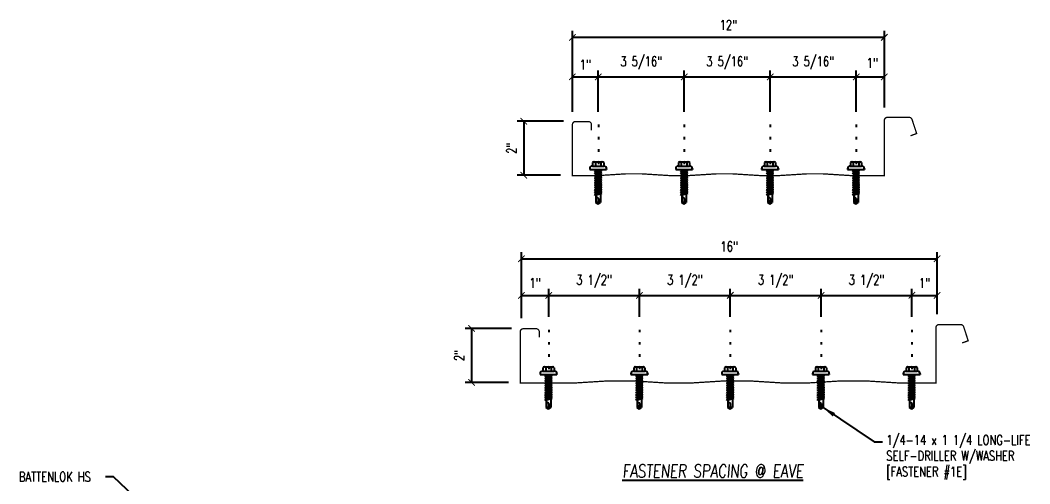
# Model space of a CAD drawing. Header units: inches. Extents: x -15.7 to 25.7, y 5.4 to 58.3.
# Drawn here: x -15.55 to 23.37, y 40.41 to 58.28 of the extents above; entities that cross this region are included whole.
import ezdxf

# ---------------------------------------------------------------- set-up
doc = ezdxf.new("R2010")
doc.units = ezdxf.units.IN
doc.header["$MEASUREMENT"] = 0
doc.linetypes.add('DOT2', pattern=[0.125, 0, -0.125])
for name, color, linetype in [('DIM', 2, 'Continuous'), ('FASTENER', 9, 'Continuous'), ('LABEL', 6, 'Continuous'), ('PANEL', 11, 'Continuous'), ('TEXT', 2, 'Continuous')]:
    doc.layers.add(name, color=color, linetype=linetype)
doc.styles.add('ROMAND', font='romand', dxfattribs={"height": 0.075})
doc.styles.add('TEXT', font='SIMPLEX', dxfattribs={"width": 0.75, "height": 6})
doc.styles.add('TEXT1', font='ROMANS.shx', dxfattribs={"width": 0.75, "height": 0.375})
doc.dimstyles.new('DETAIL', dxfattribs={"dimscale": 4, "dimtxt": 0.375, "dimasz": 0.0625, "dimexe": 0.0625, "dimexo": 0.125, "dimgap": 0.0625, "dimtad": 1, "dimdec": 4, "dimzin": 3, "dimdsep": 46, "dimlunit": 4, "dimtxsty": 'TEXT1', "dimblk": 'ARCHTICK', "dimcen": 0.0625, "dimclrd": 7, "dimclre": 7, "dimclrt": 2, "dimadec": 0, "dimazin": 0, "dimtfac": 0.59375, "dimtdec": 4, "dimtmove": 0, "dimatfit": 3, "dimfxl": 0, "dimfrac": 2, "dimtolj": 1, "dimtzin": 3, "dimarcsym": 0})
doc.dimstyles.new('DETAIL$7', dxfattribs={"dimscale": 4, "dimtxt": 6, "dimasz": 0.125, "dimexe": 0.0625, "dimexo": 0.125, "dimgap": 0.0625, "dimtad": 1, "dimdec": 5, "dimzin": 3, "dimdsep": 46, "dimlunit": 4, "dimtxsty": 'TEXT', "dimblk": 'ARCHTICK', "dimcen": 0.0625, "dimclrd": 7, "dimclre": 7, "dimclrt": 2, "dimadec": 0, "dimazin": 0, "dimtfac": 0.666667, "dimtdec": 5, "dimtmove": 0, "dimatfit": 3, "dimfxl": 0, "dimfrac": 2, "dimtolj": 1, "dimtzin": 3, "dimarcsym": 0})

# ---------------------------------------------------------------- blocks, each defined once
blk = doc.blocks.new('_ArchTick')
at = {"color": 0, "linetype": 'ByBlock', "const_width": 0.15}
blk.add_lwpolyline([(-0.5, -0.5), (0.5, 0.5)], dxfattribs=at)
blk = doc.blocks.new('*D27')
at = {"layer": 'DEFPOINTS', "color": 0}
for p in [(4.826, 47.674), (4.826, 46.351), (3.772, 46.301)]:
    blk.add_point(p, dxfattribs=at)
at = {"layer": 'DIM', "color": 7, "lineweight": -2}
for p, q in [((3.772, 46.801), (3.772, 47.924)), ((4.826, 46.851), (4.826, 47.924)), ((3.772, 47.674), (4.826, 47.674))]:
    blk.add_line(p, q, dxfattribs=at)
at = {"layer": 'DIM', "color": 7, "lineweight": -2, "xscale": 0.25, "yscale": 0.25, "zscale": 0.25, "rotation": 180}
blk.add_blockref('_ArchTick', (3.772, 47.674), dxfattribs=at)
at = {"layer": 'DIM', "color": 7, "lineweight": -2, "xscale": 0.25, "yscale": 0.25, "zscale": 0.25}
blk.add_blockref('_ArchTick', (4.826, 47.674), dxfattribs=at)
at = {"layer": 'DIM', "color": 2, "insert": (4.299, 48.147), "char_height": 0.375, "attachment_point": 5, "style": 'TEXT1'}
blk.add_mtext('\\A1;1"', dxfattribs=at)
blk = doc.blocks.new('*D28')
at = {"layer": 'DEFPOINTS', "color": 0}
for p in [(3.89, 46.403), (1.852, 44.316), (3.771, 44.316)]:
    blk.add_point(p, dxfattribs=at)
at = {"layer": 'DIM', "color": 7, "lineweight": -2}
for p, q in [((3.39, 46.403), (1.602, 46.403)), ((1.852, 46.403), (1.852, 44.316)), ((3.271, 44.316), (1.602, 44.316))]:
    blk.add_line(p, q, dxfattribs=at)
at = {"layer": 'DIM', "color": 7, "lineweight": -2, "xscale": 0.25, "yscale": 0.25, "zscale": 0.25}
for p, rotation in [((1.852, 46.403), 90), ((1.852, 44.316), 270)]:
    blk.add_blockref('_ArchTick', p, dxfattribs=dict(at, rotation=rotation))
at = {"layer": 'DIM', "color": 2, "insert": (1.379, 45.36), "char_height": 0.375, "attachment_point": 5, "rotation": 90, "style": 'TEXT1'}
blk.add_mtext('\\A1;2"', dxfattribs=at)
blk = doc.blocks.new('*D29')
at = {"layer": 'DEFPOINTS', "color": 0}
for p in [(19.795, 47.674), (18.826, 46.351), (19.795, 46.445)]:
    blk.add_point(p, dxfattribs=at)
at = {"layer": 'DIM', "color": 7, "lineweight": -2}
for p, q in [((18.826, 46.851), (18.826, 47.924)), ((19.795, 46.945), (19.795, 47.924)), ((18.826, 47.674), (19.795, 47.674))]:
    blk.add_line(p, q, dxfattribs=at)
at = {"layer": 'DIM', "color": 7, "lineweight": -2, "xscale": 0.25, "yscale": 0.25, "zscale": 0.25, "rotation": 180}
blk.add_blockref('_ArchTick', (18.826, 47.674), dxfattribs=at)
at = {"layer": 'DIM', "color": 7, "lineweight": -2, "xscale": 0.25, "yscale": 0.25, "zscale": 0.25}
blk.add_blockref('_ArchTick', (19.795, 47.674), dxfattribs=at)
at = {"layer": 'DIM', "color": 2, "insert": (19.311, 48.147), "char_height": 0.375, "attachment_point": 5, "style": 'TEXT1'}
blk.add_mtext('\\A1;1"', dxfattribs=at)
blk = doc.blocks.new('FD-F1e')
at = {"layer": 'TEXT', "style": 'TEXT1', "width": 0.75}
for s, p in [('1/4-14 x 1 1/4 LONG-LIFE', (0.0047, -0.0408)), ('SELF-DRILLER W/WASHER', (0.0047, -0.1926)), ('[FASTENER #1E]', (0.0047, -0.3444))]:
    blk.add_text(s, height=0.09375, dxfattribs=at).set_placement(p)
blk.add_attdef('(QUANTITY)', (0.9263, -0.3444), '', height=0.0938, dxfattribs=at)
at = {"layer": 'TEXT', "style": 'TEXT1', "flags": 1}
for tag, p in [('Color', (0.0245, -0.5337)), ('Calc', (0.0245, -0.5337)), ('Opt1', (0.0245, -0.5337)), ('Opt2', (0.0245, -0.5337)), ('Opt3', (0.0245, -0.5337)), ('Description', (0.0245, -0.5337)), ('Multiple', (0.0245, -0.5337)), ('Part', (0.0245, -0.5337)), ('Spare1', (0.0245, -0.7212)), ('Spare2', (0.0245, -0.7212)), ('Spare3', (0.0245, -0.7212)), ('Spare4', (0.0245, -0.7212)), ('Spare5', (0.0245, -0.7212)), ('Spare6', (0.0245, -0.7212)), ('Spare7', (0.0245, -0.7212)), ('Spare8', (0.0245, -0.7212)), ('Spare9', (0.0245, -0.7212)), ('Spare10', (0.0245, -0.7212))]:
    blk.add_attdef(tag, p, '', height=0.0938, dxfattribs=at)
blk = doc.blocks.new('*D34')
at = {"color": 7, "lineweight": -2}
for p, q in [((4.826, 46.851), (4.826, 47.924)), ((8.326, 46.851), (8.326, 47.924)), ((4.826, 47.674), (8.326, 47.674))]:
    blk.add_line(p, q, dxfattribs=at)
at = {"layer": 'DEFPOINTS', "color": 0}
for p in [(8.326, 47.674), (4.826, 46.351), (8.326, 46.351)]:
    blk.add_point(p, dxfattribs=at)
at = {"color": 7, "lineweight": -2, "xscale": 0.25, "yscale": 0.25, "zscale": 0.25, "rotation": 180}
blk.add_blockref('_ArchTick', (4.826, 47.674), dxfattribs=at)
at = {"color": 7, "lineweight": -2, "xscale": 0.25, "yscale": 0.25, "zscale": 0.25}
blk.add_blockref('_ArchTick', (8.326, 47.674), dxfattribs=at)
at = {"color": 2, "insert": (6.576, 48.21), "char_height": 0.375, "attachment_point": 5, "style": 'TEXT1'}
blk.add_mtext('\\A1;3 1/2"', dxfattribs=at)
blk = doc.blocks.new('*D35')
at = {"color": 7, "lineweight": -2}
for p, q in [((8.326, 46.851), (8.326, 47.924)), ((11.826, 46.851), (11.826, 47.924)), ((8.326, 47.674), (11.826, 47.674))]:
    blk.add_line(p, q, dxfattribs=at)
at = {"layer": 'DEFPOINTS', "color": 0}
for p in [(11.826, 47.674), (8.326, 46.351), (11.826, 46.351)]:
    blk.add_point(p, dxfattribs=at)
at = {"color": 7, "lineweight": -2, "xscale": 0.25, "yscale": 0.25, "zscale": 0.25, "rotation": 180}
blk.add_blockref('_ArchTick', (8.326, 47.674), dxfattribs=at)
at = {"color": 7, "lineweight": -2, "xscale": 0.25, "yscale": 0.25, "zscale": 0.25}
blk.add_blockref('_ArchTick', (11.826, 47.674), dxfattribs=at)
at = {"color": 2, "insert": (10.076, 48.21), "char_height": 0.375, "attachment_point": 5, "style": 'TEXT1'}
blk.add_mtext('\\A1;3 1/2"', dxfattribs=at)
blk = doc.blocks.new('*D36')
at = {"color": 7, "lineweight": -2}
for p, q in [((11.826, 46.851), (11.826, 47.924)), ((15.326, 46.851), (15.326, 47.924)), ((11.826, 47.674), (15.326, 47.674))]:
    blk.add_line(p, q, dxfattribs=at)
at = {"layer": 'DEFPOINTS', "color": 0}
for p in [(15.326, 47.674), (11.826, 46.351), (15.326, 46.351)]:
    blk.add_point(p, dxfattribs=at)
at = {"color": 7, "lineweight": -2, "xscale": 0.25, "yscale": 0.25, "zscale": 0.25, "rotation": 180}
blk.add_blockref('_ArchTick', (11.826, 47.674), dxfattribs=at)
at = {"color": 7, "lineweight": -2, "xscale": 0.25, "yscale": 0.25, "zscale": 0.25}
blk.add_blockref('_ArchTick', (15.326, 47.674), dxfattribs=at)
at = {"color": 2, "insert": (13.576, 48.21), "char_height": 0.375, "attachment_point": 5, "style": 'TEXT1'}
blk.add_mtext('\\A1;3 1/2"', dxfattribs=at)
blk = doc.blocks.new('*D37')
at = {"color": 7, "lineweight": -2}
for p, q in [((15.326, 46.851), (15.326, 47.924)), ((18.826, 46.851), (18.826, 47.924)), ((15.326, 47.674), (18.826, 47.674))]:
    blk.add_line(p, q, dxfattribs=at)
at = {"layer": 'DEFPOINTS', "color": 0}
for p in [(18.826, 47.674), (15.326, 46.351), (18.826, 46.351)]:
    blk.add_point(p, dxfattribs=at)
at = {"color": 7, "lineweight": -2, "xscale": 0.25, "yscale": 0.25, "zscale": 0.25, "rotation": 180}
blk.add_blockref('_ArchTick', (15.326, 47.674), dxfattribs=at)
at = {"color": 7, "lineweight": -2, "xscale": 0.25, "yscale": 0.25, "zscale": 0.25}
blk.add_blockref('_ArchTick', (18.826, 47.674), dxfattribs=at)
at = {"color": 2, "insert": (17.076, 48.21), "char_height": 0.375, "attachment_point": 5, "style": 'TEXT1'}
blk.add_mtext('\\A1;3 1/2"', dxfattribs=at)
blk = doc.blocks.new('FZ7')
at = {"layer": 'FASTENER'}
for p, q in [((-0.324, 0.071), (-0.324, 0.037)), ((-0.324, 0.037), (0.324, 0.037)), ((-0.224, 0.171), (0.215, 0.171)), ((-0.215, 0.305), (-0.215, 0.171)), ((-0.161, 0.337), (0.161, 0.337)), ((-0.139, -0.016), (0.046, 0.037)), ((-0.107, 0.305), (-0.107, 0.171)), ((-0.104, -0.036), (0.139, 0.033)), ((-0.086, 0.037), (-0.086, -0.001)), ((-0.086, 0.037), (0.086, 0.037)), ((0.086, 0.037), (0.133, 0.037)), ((0.086, 0.018), (0.086, -0.042)), ((0.107, 0.305), (0.107, 0.171)), ((0.139, 0.033), (0.133, 0.037)), ((0.215, 0.305), (0.215, 0.171)), ((0.324, 0.071), (0.324, 0.037)), ((-0.104, -0.036), (-0.139, -0.016)), ((-0.139, -0.107), (0.104, -0.038)), ((-0.104, -0.127), (-0.139, -0.107)), ((-0.139, -0.198), (0.104, -0.128)), ((-0.104, -0.218), (-0.139, -0.198)), ((-0.139, -0.289), (0.104, -0.219)), ((-0.104, -0.309), (-0.139, -0.289)), ((-0.139, -0.38), (0.104, -0.31)), ((-0.104, -0.4), (-0.139, -0.38)), ((-0.104, -0.127), (0.139, -0.058)), ((-0.104, -0.218), (0.139, -0.149)), ((-0.104, -0.309), (0.139, -0.239)), ((-0.104, -0.4), (0.139, -0.33)), ((-0.086, -0.031), (-0.086, -0.092)), ((-0.086, -0.122), (-0.086, -0.183)), ((-0.086, -0.213), (-0.086, -0.274)), ((-0.086, -0.304), (-0.086, -0.364)), ((0.086, -0.073), (0.086, -0.133)), ((0.086, -0.164), (0.086, -0.224)), ((0.086, -0.255), (0.086, -0.315)), ((0.086, -0.345), (0.086, -0.406)), ((0.139, -0.058), (0.104, -0.038)), ((0.139, -0.149), (0.104, -0.128)), ((0.139, -0.239), (0.104, -0.219)), ((0.139, -0.33), (0.104, -0.31)), ((-0.139, -0.47), (0.104, -0.401)), ((-0.104, -0.491), (-0.139, -0.47)), ((-0.139, -0.561), (0.104, -0.492)), ((-0.104, -0.581), (-0.139, -0.561)), ((-0.139, -0.652), (0.104, -0.583)), ((-0.104, -0.672), (-0.139, -0.652)), ((-0.139, -0.743), (0.104, -0.674)), ((-0.104, -0.763), (-0.139, -0.743)), ((-0.139, -0.834), (0.104, -0.765)), ((-0.104, -0.491), (0.139, -0.421)), ((-0.104, -0.581), (0.139, -0.512)), ((-0.104, -0.672), (0.139, -0.603)), ((-0.104, -0.763), (0.139, -0.694)), ((-0.086, -0.395), (-0.086, -0.455)), ((-0.086, -0.486), (-0.086, -0.546)), ((-0.086, -0.577), (-0.086, -0.637)), ((-0.086, -0.667), (-0.086, -0.728)), ((-0.086, -0.758), (-0.086, -0.819)), ((0.086, -0.436), (0.086, -0.497)), ((0.086, -0.527), (0.086, -0.588)), ((0.086, -0.618), (0.086, -0.679)), ((0.086, -0.709), (0.086, -0.77)), ((0.139, -0.421), (0.104, -0.401)), ((0.139, -0.512), (0.104, -0.492)), ((0.139, -0.603), (0.104, -0.583)), ((0.139, -0.694), (0.104, -0.674)), ((0.139, -0.785), (0.104, -0.765)), ((-0.104, -0.854), (-0.139, -0.834)), ((-0.139, -0.925), (0.104, -0.856)), ((-0.104, -0.945), (-0.139, -0.925)), ((-0.104, -0.854), (0.139, -0.785)), ((-0.104, -0.945), (0.139, -0.876)), ((-0.086, -0.849), (-0.086, -0.91)), ((-0.086, -0.94), (-0.086, -1.232)), ((-0.002, -1.277), (0.014, -1.091)), ((0.086, -0.8), (0.086, -0.861)), ((0.086, -0.891), (0.086, -1.232)), ((0.139, -0.876), (0.104, -0.856)), ((0, -1.293), (-0.086, -1.232)), ((0, -1.293), (0.086, -1.232))]:
    blk.add_line(p, q, dxfattribs=at)
for centre, radius, start, end in [((-0.224, 0.071), 0.1, 90, 180), ((-0.161, 0.274), 0.0628, 29.8754, 150.1246), ((0, 0.141), 0.196, 56.9974, 123.0026), ((0.161, 0.274), 0.0628, 29.8754, 150.1246), ((0.224, 0.071), 0.1, 0, 90), ((-0.046, -1.102), 0.0615, 11.1445, 130.906), ((0.054, -1.278), 0.0563, 55.4585, 194.8454)]:
    blk.add_arc(centre, radius, start, end, dxfattribs=at)
blk = doc.blocks.new('LAY-LAB')
at = {"layer": 'LABEL', "color": 6, "style": 'ROMAND', "oblique": 5, "width": 0.75}
blk.add_attdef('LAY-LAB', (0.017, 0.036), '', height=0.188, dxfattribs=at)
blk = doc.blocks.new('*D38')
at = {"color": 7, "lineweight": -2}
for p, q in [((5.739, 54.756), (5.739, 56.347)), ((5.739, 56.097), (6.739, 56.097)), ((6.739, 54.756), (6.739, 56.347))]:
    blk.add_line(p, q, dxfattribs=at)
at = {"layer": 'DEFPOINTS', "color": 0}
for p in [(6.739, 56.097), (5.739, 54.256), (6.739, 54.256)]:
    blk.add_point(p, dxfattribs=at)
at = {"color": 7, "lineweight": -2, "xscale": 0.25, "yscale": 0.25, "zscale": 0.25, "rotation": 180}
blk.add_blockref('_ArchTick', (5.739, 56.097), dxfattribs=at)
at = {"color": 7, "lineweight": -2, "xscale": 0.25, "yscale": 0.25, "zscale": 0.25}
blk.add_blockref('_ArchTick', (6.739, 56.097), dxfattribs=at)
at = {"color": 2, "insert": (6.239, 56.571), "char_height": 0.375, "attachment_point": 5, "style": 'TEXT1'}
blk.add_mtext('\\A1;1"', dxfattribs=at)
blk = doc.blocks.new('*D30')
at = {"color": 7, "lineweight": -2}
for p, q in [((6.739, 54.756), (6.739, 56.347)), ((6.739, 56.097), (10.052, 56.097)), ((10.052, 54.756), (10.052, 56.347))]:
    blk.add_line(p, q, dxfattribs=at)
at = {"layer": 'DEFPOINTS', "color": 0}
for p in [(10.052, 56.097), (6.739, 54.256), (10.052, 54.256)]:
    blk.add_point(p, dxfattribs=at)
at = {"color": 7, "lineweight": -2, "xscale": 0.25, "yscale": 0.25, "zscale": 0.25, "rotation": 180}
blk.add_blockref('_ArchTick', (6.739, 56.097), dxfattribs=at)
at = {"color": 7, "lineweight": -2, "xscale": 0.25, "yscale": 0.25, "zscale": 0.25}
blk.add_blockref('_ArchTick', (10.052, 56.097), dxfattribs=at)
at = {"color": 2, "insert": (8.395, 56.633), "char_height": 0.375, "attachment_point": 5, "style": 'TEXT1'}
blk.add_mtext('\\A1;3 5/16"', dxfattribs=at)
blk = doc.blocks.new('*D31')
at = {"color": 7, "lineweight": -2}
for p, q in [((10.052, 54.756), (10.052, 56.347)), ((10.052, 56.097), (13.364, 56.097)), ((13.364, 54.756), (13.364, 56.347))]:
    blk.add_line(p, q, dxfattribs=at)
at = {"layer": 'DEFPOINTS', "color": 0}
for p in [(13.364, 56.097), (10.052, 54.256), (13.364, 54.256)]:
    blk.add_point(p, dxfattribs=at)
at = {"color": 7, "lineweight": -2, "xscale": 0.25, "yscale": 0.25, "zscale": 0.25, "rotation": 180}
blk.add_blockref('_ArchTick', (10.052, 56.097), dxfattribs=at)
at = {"color": 7, "lineweight": -2, "xscale": 0.25, "yscale": 0.25, "zscale": 0.25}
blk.add_blockref('_ArchTick', (13.364, 56.097), dxfattribs=at)
at = {"color": 2, "insert": (11.708, 56.633), "char_height": 0.375, "attachment_point": 5, "style": 'TEXT1'}
blk.add_mtext('\\A1;3 5/16"', dxfattribs=at)
blk = doc.blocks.new('*D32')
at = {"color": 7, "lineweight": -2}
for p, q in [((13.364, 54.756), (13.364, 56.347)), ((13.364, 56.097), (16.677, 56.097)), ((16.677, 54.756), (16.677, 56.347))]:
    blk.add_line(p, q, dxfattribs=at)
at = {"layer": 'DEFPOINTS', "color": 0}
for p in [(16.677, 56.097), (13.364, 54.256), (16.677, 54.256)]:
    blk.add_point(p, dxfattribs=at)
at = {"color": 7, "lineweight": -2, "xscale": 0.25, "yscale": 0.25, "zscale": 0.25, "rotation": 180}
blk.add_blockref('_ArchTick', (13.364, 56.097), dxfattribs=at)
at = {"color": 7, "lineweight": -2, "xscale": 0.25, "yscale": 0.25, "zscale": 0.25}
blk.add_blockref('_ArchTick', (16.677, 56.097), dxfattribs=at)
at = {"color": 2, "insert": (15.02, 56.633), "char_height": 0.375, "attachment_point": 5, "style": 'TEXT1'}
blk.add_mtext('\\A1;3 5/16"', dxfattribs=at)
blk = doc.blocks.new('*D33')
at = {"layer": 'DEFPOINTS', "color": 0}
for p in [(5.902, 54.391), (3.864, 52.305), (5.783, 52.305)]:
    blk.add_point(p, dxfattribs=at)
at = {"layer": 'DIM', "color": 7, "lineweight": -2}
for p, q in [((5.402, 54.391), (3.614, 54.391)), ((3.864, 54.391), (3.864, 52.305)), ((5.283, 52.305), (3.614, 52.305))]:
    blk.add_line(p, q, dxfattribs=at)
at = {"layer": 'DIM', "color": 7, "lineweight": -2, "xscale": 0.25, "yscale": 0.25, "zscale": 0.25}
for p, rotation in [((3.864, 54.391), 90), ((3.864, 52.305), 270)]:
    blk.add_blockref('_ArchTick', p, dxfattribs=dict(at, rotation=rotation))
at = {"layer": 'DIM', "color": 2, "insert": (3.391, 53.348), "char_height": 0.375, "attachment_point": 5, "rotation": 90, "style": 'TEXT1'}
blk.add_mtext('\\A1;2"', dxfattribs=at)

msp = doc.modelspace()

# ---------------------------------------------------------------- linework, layer by layer
at = {"color": 7}
for p, q in [((5.73915, 55.25587), (5.73915, 57.87244)), ((5.73915, 57.62244), (17.76377, 57.62244)), ((17.76377, 55.41752), (17.76377, 57.87244)), ((16.67665, 56.09741), (17.76377, 56.09741)), ((17.76377, 54.91752), (17.76377, 56.34741))]:
    msp.add_line(p, q, dxfattribs=at)
at = {"layer": 'DIM', "linetype": 'DOT2', "ltscale": 3}
for p, q in [((6.73915, 54.25577), (6.73915, 51.2584)), ((10.05165, 54.25577), (10.05165, 51.2584)), ((13.36415, 54.25577), (13.36415, 51.2584)), ((16.67665, 54.25577), (16.67665, 51.2584)), ((4.82638, 46.35088), (4.82638, 43.35351)), ((8.32638, 46.35088), (8.32638, 43.35351)), ((11.82638, 46.35088), (11.82638, 43.35351)), ((15.32638, 46.35088), (15.32638, 43.35351)), ((18.82638, 46.35088), (18.82638, 43.35351))]:
    msp.add_line(p, q, dxfattribs=at)
at = {"layer": 'DIM', "color": 7}
for p, q in [((3.77201, 46.80069), (3.77201, 49.33394)), ((3.77201, 49.08394), (19.79536, 49.08394)), ((19.79536, 46.94495), (19.79536, 49.33394))]:
    msp.add_line(p, q, dxfattribs=at)
at = {"layer": 'PANEL', "const_width": 0.05}
for points in [[(18.77345, 53.82743), (19.00837, 53.91294), (18.8336, 54.45083, 0.3249197), (18.71472, 54.5372), (17.88345, 54.5372, 0.41421356), (17.76377, 54.41752), (17.76377, 52.28913), (17.76377, 52.28913), (16.52155, 52.28898), (15.39892, 52.35914), (14.77629, 52.35914), (13.65365, 52.28898), (13.03102, 52.28898), (11.90839, 52.35914), (11.28576, 52.35914), (10.16312, 52.28898), (9.54049, 52.28898), (8.41786, 52.35914), (7.79523, 52.35914), (6.67259, 52.28898), (6.1659, 52.28898), (6.41852, 52.28897), (6.48614, 52.28897), (6.16212, 52.28897), (5.73915, 52.28888), (5.73915, 54.25587, -0.41421356), (5.85874, 54.37545), (6.35369, 54.37545, -0.41421356), (6.47337, 54.25577), (6.47337, 54.03975)], [(20.76159, 45.83916), (20.99652, 45.92466), (20.82174, 46.46256, 0.3249197), (20.70286, 46.54893), (19.8716, 46.54893, 0.41421356), (19.75191, 46.42924), (19.75191, 44.30086), (19.75191, 44.30086), (18.25969, 44.3007), (17.13706, 44.37087), (16.01443, 44.37087), (14.8918, 44.3007), (13.76916, 44.3007), (12.64653, 44.37087), (11.5239, 44.37087), (10.40127, 44.3007), (9.27863, 44.3007), (8.156, 44.37087), (7.03337, 44.37087), (5.91074, 44.3007), (4.15405, 44.3007), (4.65666, 44.3007), (4.47429, 44.3007), (4.15026, 44.3007), (3.72729, 44.30061), (3.72729, 46.26759, -0.41421356), (3.84688, 46.38718), (4.34183, 46.38718, -0.41421356), (4.46151, 46.2675), (4.46151, 46.05148)]]:
    msp.add_lwpolyline(points, format="xyb", dxfattribs=at)

# ---------------------------------------------------------------- block references
at = {"color": 7, "xscale": 0.25, "yscale": 0.25, "zscale": 0.25, "rotation": 180}
msp.add_blockref('_ArchTick', (5.73915, 57.62244), dxfattribs=at)
at = {"color": 7, "xscale": 0.25, "yscale": 0.25, "zscale": 0.25}
for p in [(17.76377, 57.62244), (17.76377, 56.09741)]:
    msp.add_blockref('_ArchTick', p, dxfattribs=at)
at = {"layer": 'DIM', "color": 7, "xscale": 0.25, "yscale": 0.25, "zscale": 0.25, "rotation": 180}
msp.add_blockref('_ArchTick', (3.77201, 49.08394), dxfattribs=at)
at = {"layer": 'DIM', "color": 7, "xscale": 0.25, "yscale": 0.25, "zscale": 0.25}
msp.add_blockref('_ArchTick', (19.79536, 49.08394), dxfattribs=at)
at = {"layer": 'FASTENER'}
for p in [(6.73198, 52.48595), (10.04448, 52.48595), (13.35698, 52.48595), (16.66948, 52.48595), (4.81921, 44.58106), (8.31921, 44.58106), (11.81921, 44.58106), (15.31921, 44.58106), (18.81921, 44.58106)]:
    msp.add_blockref('FZ7', p, dxfattribs=at)
at = {"layer": 'LABEL', "xscale": 2.666666666666686, "yscale": 2.666666666666679, "zscale": 2.66666666666668}
msp.add_blockref('LAY-LAB', (7.62075, 40.55653), dxfattribs=at).add_auto_attribs({'LAY-LAB': '%%UFASTENER SPACING @ EAVE'})
at = {"layer": 'TEXT', "xscale": 4, "yscale": 4, "zscale": 4}
msp.add_blockref('FD-F1e', (17.81989, 42.07201), dxfattribs=at)

# ---------------------------------------------------------------- texts
at = {"color": 2, "char_height": 0.375, "attachment_point": 5, "style": 'TEXT1'}
for s, insert in [('\\A1;12"', (11.75146, 58.09565)), ('\\A1;1"', (17.30326, 56.63313))]:
    msp.add_mtext(s, dxfattribs=dict(at, insert=insert))
at = {"layer": 'DIM', "color": 2, "insert": (11.78369, 49.55715), "char_height": 0.375, "attachment_point": 5, "style": 'TEXT1'}
msp.add_mtext('\\A1;16"', dxfattribs=at)
at = {"layer": 'TEXT', "style": 'TEXT1', "width": 0.75}
msp.add_text('BATTENLOK HS', height=0.375, dxfattribs=at).set_placement((-15.59492, 40.49184))

# ---------------------------------------------------------------- dimensions: what is measured, and where the dimension line sits
for base, p1, p2, picture, middle in [((10.05165, 56.09741), (6.73915, 54.25577), (10.05165, 54.25577), '*D30', (8.3954, 56.63313)), ((13.36415, 56.09741), (10.05165, 54.25577), (13.36415, 54.25577), '*D31', (11.7079, 56.63313)), ((16.67665, 56.09741), (13.36415, 54.25577), (16.67665, 54.25577), '*D32', (15.0204, 56.63313)), ((6.73915, 56.09741), (5.73915, 54.25587), (6.73915, 54.25577), '*D38', (6.23915, 56.57063)), ((8.32638, 47.67387), (4.82638, 46.35088), (8.32638, 46.35088), '*D34', (6.57638, 48.20958)), ((11.82638, 47.67387), (8.32638, 46.35088), (11.82638, 46.35088), '*D35', (10.07638, 48.20958)), ((15.32638, 47.67387), (11.82638, 46.35088), (15.32638, 46.35088), '*D36', (13.57638, 48.20958)), ((18.82638, 47.67387), (15.32638, 46.35088), (18.82638, 46.35088), '*D37', (17.07638, 48.20958))]:
    dim = msp.add_linear_dim(base=base, p1=p1, p2=p2, dimstyle='DETAIL')
    dim.commit()
    dim.dimension.update_dxf_attribs({"geometry": picture, "text_midpoint": middle})
at = {"layer": 'DIM'}
for base, p1, p2, picture, middle in [((3.86421, 52.30459), (5.90218, 54.39116), (5.7826, 52.30459), '*D33', (3.39099, 53.34787)), ((1.85235, 44.31632), (3.89033, 46.40289), (3.77074, 44.31632), '*D28', (1.37914, 45.3596))]:
    dim = msp.add_linear_dim(base=base, p1=p1, p2=p2, angle=90, text='2"', dimstyle='DETAIL', override={"dimtxt": 0.375, "dimtmove": 0}, dxfattribs=at)
    dim.commit()
    dim.dimension.update_dxf_attribs({"geometry": picture, "text_midpoint": middle})
for base, p1, p2, picture, middle in [((4.82638, 47.67387), (3.77201, 46.30069), (4.82638, 46.35088), '*D27', (4.2992, 48.14708)), ((19.79536, 47.67387), (18.82638, 46.35088), (19.79536, 46.44495), '*D29', (19.31087, 48.14708))]:
    dim = msp.add_linear_dim(base=base, p1=p1, p2=p2, text='1"', dimstyle='DETAIL', override={"dimtxt": 0.375, "dimtmove": 0}, dxfattribs=at)
    dim.commit()
    dim.dimension.update_dxf_attribs({"geometry": picture, "text_midpoint": middle})

# ---------------------------------------------------------------- leaders
at = {"layer": 'TEXT'}
msp.add_leader([(15.4055, 43.34893), (17.37495, 42.03288), (17.69862, 42.03288)], dimstyle='DETAIL$7', dxfattribs=at)
msp.add_leader([(-10.63885, 39.44469), (-11.94378, 40.68024), (-12.2571, 40.68024)], dimstyle='DETAIL$7', override={"dimtxt": 0.375, "dimtmove": 0}, dxfattribs=at)

doc.saveas('drawing.dxf')
